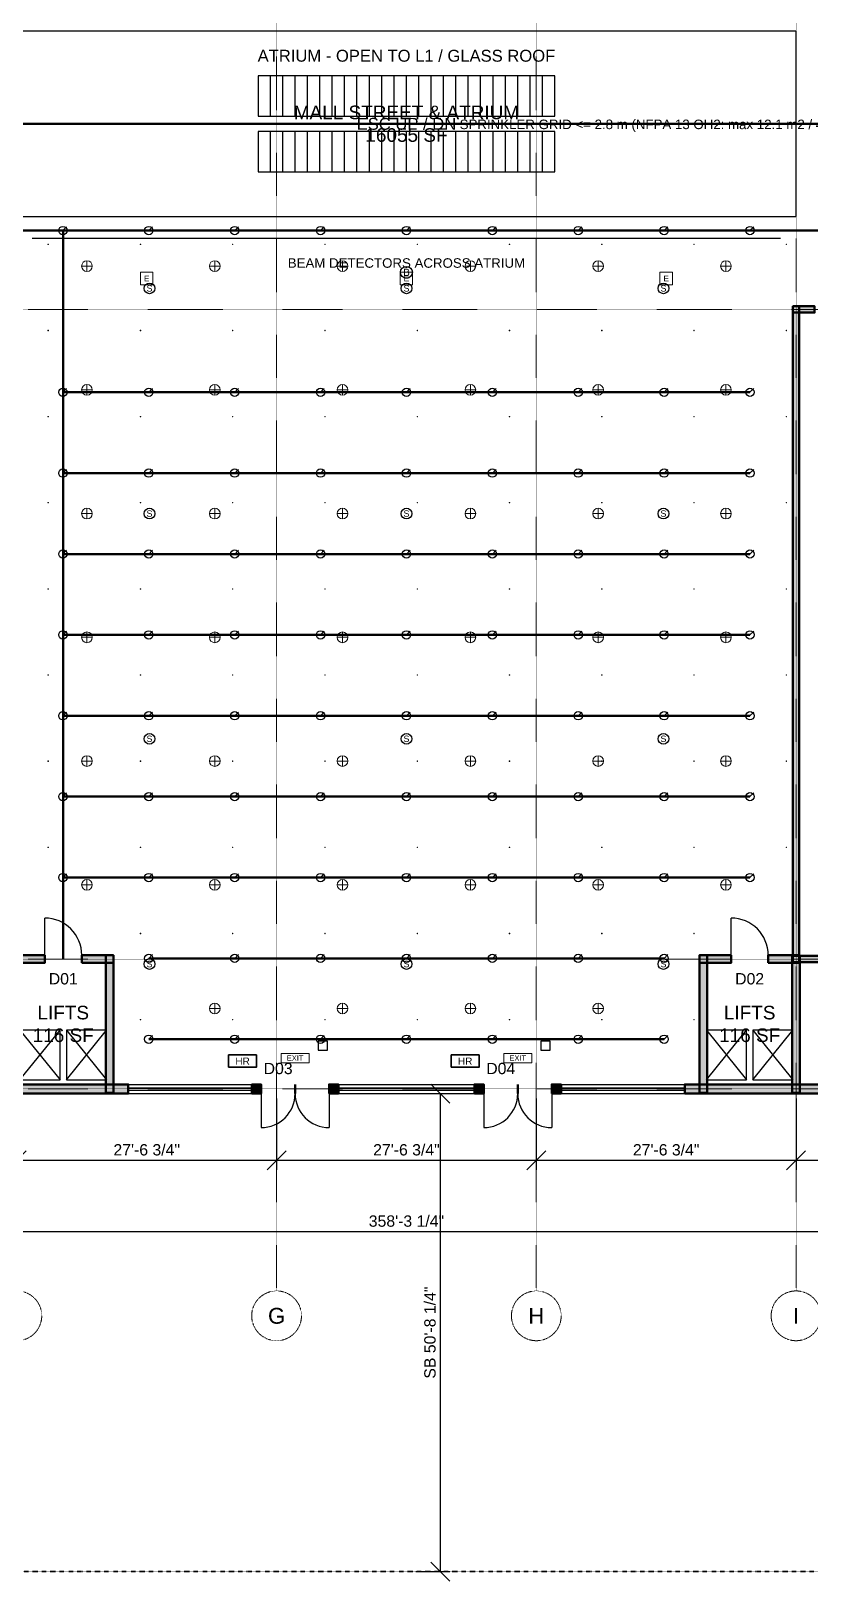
# Model space of a CAD drawing. Header units: inches. Extents: x -108 to 4832, y -12 to 3555.
# Drawn here: x 1884 to 2876, y -12 to 1961 of the extents above; entities that cross this region are included whole.
import ezdxf
from ezdxf.enums import TextEntityAlignment as Align

# ---------------------------------------------------------------- set-up
doc = ezdxf.new("R2010")
doc.units = ezdxf.units.IN
doc.header["$LTSCALE"] = 0.03937
doc.header["$MEASUREMENT"] = 0
doc.linetypes.add('CENTER', pattern=[5.08, 3.175, -0.635, 0.635, -0.635])
doc.linetypes.add('PHANTOM', pattern=[6.35, 3.175, -0.635, 0.635, -0.635, 0.635, -0.635])
for name, color, linetype, lineweight in [('A-ANNO-DIMS', 1, 'Continuous', 18), ('A-ANNO-SYMB', 2, 'Continuous', 18), ('A-AREA-IDEN', 2, 'Continuous', 18), ('A-DOOR', 3, 'Continuous', 25), ('A-FLOR-EVTR', 251, 'Continuous', 25), ('A-FLOR-OTLN', 253, 'Continuous', 25), ('A-GLAZ', 4, 'Continuous', 25), ('A-WALL', 7, 'Continuous', 50), ('A-WALL-PATT', 8, 'Continuous', 9), ('C-PROP-LINE', 1, 'PHANTOM', 35), ('E-ANNO-TEXT', 52, 'Continuous', 18), ('E-FALM', 230, 'Continuous', 25), ('E-LITE', 2, 'Continuous', 18), ('E-LITE-EMER', 40, 'Continuous', 18), ('FP-ANNO-TEXT', 14, 'Continuous', 18), ('FP-HOSE', 20, 'Continuous', 35), ('FP-SPRK-HEAD', 1, 'Continuous', 25), ('FP-SPRK-PIPE', 12, 'Continuous', 50), ('M-HVAC-SCD', 4, 'Continuous', 18), ('S-GRID', 1, 'CENTER', 13)]:
    doc.layers.add(name, color=color, linetype=linetype, lineweight=lineweight)
doc.styles.add('NCS-ARIAL', font='arial.ttf')
doc.dimstyles.new('ARCH-48', dxfattribs={"dimscale": 192, "dimtxt": 0.075, "dimasz": 0.0625, "dimexe": 0.0625, "dimexo": 0.0625, "dimgap": 0.03125, "dimtad": 1, "dimdec": 4, "dimzin": 3, "dimdsep": 46, "dimlunit": 4, "dimtxsty": 'NCS-ARIAL', "dimtsz": 0.0625, "dimcen": 2.5, "dimclrd": 256, "dimclre": 256, "dimclrt": 256, "dimazin": 3, "dimtfac": 1, "dimtmove": 0, "dimatfit": 3, "dimarcsym": 0})

msp = doc.modelspace()

# ---------------------------------------------------------------- hatches: boundary and pattern name
at = {"layer": 'A-WALL-PATT'}
for points in [[(2854.33071, 1602.3622), (2881.88976, 1602.3622), (2881.88976, 1610.23622), (2854.33071, 1610.23622)], [(2862.20472, 775.59055), (2862.20472, 1610.23622), (2854.33071, 1610.23622), (2854.33071, 775.59055)], [(1861.22047, 774.6063), (1901.5748, 774.6063), (1901.5748, 784.44882), (1861.22047, 784.44882)], [(1948.8189, 774.6063), (1989.17323, 774.6063), (1989.17323, 784.44882), (1948.8189, 784.44882)], [(1989.17323, 609.25197), (1989.17323, 784.44882), (1979.33071, 784.44882), (1979.33071, 609.25197)], [(2735.23622, 774.6063), (2775.59055, 774.6063), (2775.59055, 784.44882), (2735.23622, 784.44882)], [(2745.07874, 609.25197), (2745.07874, 784.44882), (2735.23622, 784.44882), (2735.23622, 609.25197)], [(2822.83465, 774.6063), (2863.18898, 774.6063), (2863.18898, 784.44882), (2822.83465, 784.44882)], [(2863.18898, 609.25197), (2863.18898, 784.44882), (2853.34646, 784.44882), (2853.34646, 609.25197)], [(2854.33071, 775.59055), (3003.93701, 775.59055), (3003.93701, 783.46457), (2854.33071, 783.46457)], [(1724.40945, 608.26772), (2007.87402, 608.26772), (2007.87402, 620.07874), (1724.40945, 620.07874)], [(2165.35433, 608.26772), (2177.16535, 608.26772), (2177.16535, 620.07874), (2165.35433, 620.07874)], [(2263.77953, 608.26772), (2275.59055, 608.26772), (2275.59055, 620.07874), (2263.77953, 620.07874)], [(2448.8189, 608.26772), (2460.62992, 608.26772), (2460.62992, 620.07874), (2448.8189, 620.07874)], [(2547.24409, 608.26772), (2559.05512, 608.26772), (2559.05512, 620.07874), (2547.24409, 620.07874)], [(2716.53543, 608.26772), (3082.67717, 608.26772), (3082.67717, 620.07874), (2716.53543, 620.07874)]]:
    msp.add_hatch(color=256, dxfattribs=at).paths.add_polyline_path(points)

# ---------------------------------------------------------------- linework, layer by layer
at = {"layer": 'A-DOOR'}
for p, q in [((1901.5748, 784.44882), (1901.5748, 831.69291)), ((2775.59055, 784.44882), (2775.59055, 831.69291)), ((2177.16535, 608.26772), (2177.16535, 564.96063)), ((2263.77953, 608.26772), (2263.77953, 564.96063)), ((2460.62992, 608.26772), (2460.62992, 564.96063)), ((2547.24409, 608.26772), (2547.24409, 564.96063))]:
    msp.add_line(p, q, dxfattribs=at)
for centre, radius, start, end in [((1901.5748, 784.44882), 47.24409, 0, 90), ((2775.59055, 784.44882), 47.24409, 0, 90), ((2177.16535, 608.26772), 43.30709, -90, 0), ((2263.77953, 608.26772), 43.30709, 180, -90), ((2460.62992, 608.26772), 43.30709, -90, 0), ((2547.24409, 608.26772), 43.30709, 180, -90)]:
    msp.add_arc(centre, radius, start, end, dxfattribs=at)
at = {"layer": 'A-FLOR-EVTR'}
for p, q in [((2188.97638, 1852.3622), (2188.97638, 1903.54331)), ((2204.72441, 1852.3622), (2204.72441, 1903.54331)), ((2220.47244, 1852.3622), (2220.47244, 1903.54331)), ((2236.22047, 1852.3622), (2236.22047, 1903.54331)), ((2251.9685, 1852.3622), (2251.9685, 1903.54331)), ((2267.71654, 1852.3622), (2267.71654, 1903.54331)), ((2283.46457, 1852.3622), (2283.46457, 1903.54331)), ((2299.2126, 1852.3622), (2299.2126, 1903.54331)), ((2314.96063, 1852.3622), (2314.96063, 1903.54331)), ((2330.70866, 1852.3622), (2330.70866, 1903.54331)), ((2346.45669, 1852.3622), (2346.45669, 1903.54331)), ((2362.20472, 1852.3622), (2362.20472, 1903.54331)), ((2377.95276, 1852.3622), (2377.95276, 1903.54331)), ((2393.70079, 1852.3622), (2393.70079, 1903.54331)), ((2409.44882, 1852.3622), (2409.44882, 1903.54331)), ((2425.19685, 1852.3622), (2425.19685, 1903.54331)), ((2440.94488, 1852.3622), (2440.94488, 1903.54331)), ((2456.69291, 1852.3622), (2456.69291, 1903.54331)), ((2472.44094, 1852.3622), (2472.44094, 1903.54331)), ((2488.18898, 1852.3622), (2488.18898, 1903.54331)), ((2503.93701, 1852.3622), (2503.93701, 1903.54331)), ((2519.68504, 1852.3622), (2519.68504, 1903.54331)), ((2535.43307, 1852.3622), (2535.43307, 1903.54331)), ((2188.97638, 1781.49606), (2188.97638, 1832.67717)), ((2204.72441, 1781.49606), (2204.72441, 1832.67717)), ((2220.47244, 1781.49606), (2220.47244, 1832.67717)), ((2236.22047, 1781.49606), (2236.22047, 1832.67717)), ((2251.9685, 1781.49606), (2251.9685, 1832.67717)), ((2267.71654, 1781.49606), (2267.71654, 1832.67717)), ((2283.46457, 1781.49606), (2283.46457, 1832.67717)), ((2299.2126, 1781.49606), (2299.2126, 1832.67717)), ((2314.96063, 1781.49606), (2314.96063, 1832.67717)), ((2330.70866, 1781.49606), (2330.70866, 1832.67717)), ((2346.45669, 1781.49606), (2346.45669, 1832.67717)), ((2362.20472, 1781.49606), (2362.20472, 1832.67717)), ((2377.95276, 1781.49606), (2377.95276, 1832.67717)), ((2393.70079, 1781.49606), (2393.70079, 1832.67717)), ((2409.44882, 1781.49606), (2409.44882, 1832.67717)), ((2425.19685, 1781.49606), (2425.19685, 1832.67717)), ((2440.94488, 1781.49606), (2440.94488, 1832.67717)), ((2456.69291, 1781.49606), (2456.69291, 1832.67717)), ((2472.44094, 1781.49606), (2472.44094, 1832.67717)), ((2488.18898, 1781.49606), (2488.18898, 1832.67717)), ((2503.93701, 1781.49606), (2503.93701, 1832.67717)), ((2519.68504, 1781.49606), (2519.68504, 1832.67717)), ((2535.43307, 1781.49606), (2535.43307, 1832.67717)), ((1870.07874, 625.98425), (1921.25984, 688.97638)), ((1870.07874, 688.97638), (1921.25984, 625.98425)), ((1929.13386, 625.98425), (1980.31496, 688.97638)), ((1929.13386, 688.97638), (1980.31496, 625.98425)), ((2744.09449, 625.98425), (2795.27559, 688.97638)), ((2744.09449, 688.97638), (2795.27559, 625.98425)), ((2803.14961, 625.98425), (2854.33071, 688.97638)), ((2803.14961, 688.97638), (2854.33071, 625.98425))]:
    msp.add_line(p, q, dxfattribs=at)
for points in [[(2173.22835, 1852.3622), (2551.1811, 1852.3622), (2551.1811, 1903.54331), (2173.22835, 1903.54331)], [(2173.22835, 1781.49606), (2551.1811, 1781.49606), (2551.1811, 1832.67717), (2173.22835, 1832.67717)], [(1870.07874, 625.98425), (1921.25984, 625.98425), (1921.25984, 688.97638), (1870.07874, 688.97638)], [(1929.13386, 625.98425), (1980.31496, 625.98425), (1980.31496, 688.97638), (1929.13386, 688.97638)], [(2744.09449, 625.98425), (2795.27559, 625.98425), (2795.27559, 688.97638), (2744.09449, 688.97638)], [(2803.14961, 625.98425), (2854.33071, 625.98425), (2854.33071, 688.97638), (2803.14961, 688.97638)]]:
    msp.add_lwpolyline(points, close=True, dxfattribs=at)
at = {"layer": 'A-FLOR-OTLN'}
msp.add_lwpolyline([(1866.14173, 1724.40945), (2858.26772, 1724.40945), (2858.26772, 1960.62992), (1866.14173, 1960.62992)], close=True, dxfattribs=at)
at = {"layer": 'A-GLAZ'}
for p, q in [((2007.87402, 620.07874), (2165.35433, 620.07874)), ((2007.87402, 615.64961), (2165.35433, 615.64961)), ((2007.87402, 612.69685), (2165.35433, 612.69685)), ((2275.59055, 620.07874), (2448.8189, 620.07874)), ((2275.59055, 615.64961), (2448.8189, 615.64961)), ((2275.59055, 612.69685), (2448.8189, 612.69685)), ((2559.05512, 620.07874), (2716.53543, 620.07874)), ((2559.05512, 615.64961), (2716.53543, 615.64961)), ((2559.05512, 612.69685), (2716.53543, 612.69685)), ((2007.87402, 608.26772), (2165.35433, 608.26772)), ((2275.59055, 608.26772), (2448.8189, 608.26772)), ((2559.05512, 608.26772), (2716.53543, 608.26772))]:
    msp.add_line(p, q, dxfattribs=at)
at = {"layer": 'A-WALL'}
for p, q in [((1901.5748, 774.6063), (1901.5748, 784.44882)), ((1948.8189, 774.6063), (1948.8189, 784.44882)), ((2775.59055, 774.6063), (2775.59055, 784.44882)), ((2822.83465, 774.6063), (2822.83465, 784.44882)), ((2007.87402, 608.26772), (2007.87402, 620.07874)), ((2165.35433, 608.26772), (2165.35433, 620.07874)), ((2177.16535, 608.26772), (2177.16535, 620.07874)), ((2220.47244, 608.26772), (2220.47244, 620.07874)), ((2220.47244, 608.26772), (2220.47244, 620.07874)), ((2263.77953, 608.26772), (2263.77953, 620.07874)), ((2275.59055, 608.26772), (2275.59055, 620.07874)), ((2448.8189, 608.26772), (2448.8189, 620.07874)), ((2460.62992, 608.26772), (2460.62992, 620.07874)), ((2503.93701, 608.26772), (2503.93701, 620.07874)), ((2503.93701, 608.26772), (2503.93701, 620.07874)), ((2547.24409, 608.26772), (2547.24409, 620.07874)), ((2559.05512, 608.26772), (2559.05512, 620.07874)), ((2716.53543, 608.26772), (2716.53543, 620.07874))]:
    msp.add_line(p, q, dxfattribs=at)
for points in [[(2854.33071, 1602.3622), (2881.88976, 1602.3622), (2881.88976, 1610.23622), (2854.33071, 1610.23622)], [(2862.20472, 775.59055), (2862.20472, 1610.23622), (2854.33071, 1610.23622), (2854.33071, 775.59055)], [(1861.22047, 774.6063), (1901.5748, 774.6063), (1901.5748, 784.44882), (1861.22047, 784.44882)], [(1948.8189, 774.6063), (1989.17323, 774.6063), (1989.17323, 784.44882), (1948.8189, 784.44882)], [(1989.17323, 609.25197), (1989.17323, 784.44882), (1979.33071, 784.44882), (1979.33071, 609.25197)], [(2735.23622, 774.6063), (2775.59055, 774.6063), (2775.59055, 784.44882), (2735.23622, 784.44882)], [(2745.07874, 609.25197), (2745.07874, 784.44882), (2735.23622, 784.44882), (2735.23622, 609.25197)], [(2822.83465, 774.6063), (2863.18898, 774.6063), (2863.18898, 784.44882), (2822.83465, 784.44882)], [(2863.18898, 609.25197), (2863.18898, 784.44882), (2853.34646, 784.44882), (2853.34646, 609.25197)], [(2854.33071, 775.59055), (3003.93701, 775.59055), (3003.93701, 783.46457), (2854.33071, 783.46457)], [(1724.40945, 608.26772), (2007.87402, 608.26772), (2007.87402, 620.07874), (1724.40945, 620.07874)], [(2165.35433, 608.26772), (2177.16535, 608.26772), (2177.16535, 620.07874), (2165.35433, 620.07874)], [(2263.77953, 608.26772), (2275.59055, 608.26772), (2275.59055, 620.07874), (2263.77953, 620.07874)], [(2448.8189, 608.26772), (2460.62992, 608.26772), (2460.62992, 620.07874), (2448.8189, 620.07874)], [(2547.24409, 608.26772), (2559.05512, 608.26772), (2559.05512, 620.07874), (2547.24409, 620.07874)], [(2716.53543, 608.26772), (3082.67717, 608.26772), (3082.67717, 620.07874), (2716.53543, 620.07874)]]:
    msp.add_lwpolyline(points, close=True, dxfattribs=at)
at = {"layer": 'C-PROP-LINE'}
msp.add_lwpolyline([(0, 0), (4724.40945, 0), (4724.40945, 3543.30709), (0, 3543.30709)], close=True, dxfattribs=at)
at = {"layer": 'E-FALM'}
msp.add_line((1885.82677, 1696.85039), (2838.58268, 1696.85039), dxfattribs=at)
for points in [[(2250, 663.38583), (2261.81102, 663.38583), (2261.81102, 675.19685), (2250, 675.19685)], [(2533.46457, 663.38583), (2545.27559, 663.38583), (2545.27559, 675.19685), (2533.46457, 675.19685)]]:
    msp.add_lwpolyline(points, close=True, dxfattribs=at)
for centre, radius in [((2362.20472, 1653.54331), 7.55906), ((2034.99563, 1633.07087), 6.80315), ((2362.20472, 1633.07087), 6.80315), ((2689.41382, 1633.07087), 6.80315), ((2034.99563, 1346.45669), 6.80315), ((2362.20472, 1346.45669), 6.80315), ((2689.41382, 1346.45669), 6.80315), ((2034.99563, 1059.84252), 6.80315), ((2362.20472, 1059.84252), 6.80315), ((2689.41382, 1059.84252), 6.80315), ((2034.99563, 773.22835), 6.80315), ((2362.20472, 773.22835), 6.80315), ((2689.41382, 773.22835), 6.80315)]:
    msp.add_circle(centre, radius, dxfattribs=at)
at = {"layer": 'E-LITE'}
for p, q in [((1948.57743, 1661.41732), (1962.18373, 1661.41732)), ((1955.38058, 1654.61417), (1955.38058, 1668.22047)), ((2111.30709, 1661.41732), (2124.91339, 1661.41732)), ((2118.11024, 1654.61417), (2118.11024, 1668.22047)), ((2274.03675, 1661.41732), (2287.64304, 1661.41732)), ((2280.8399, 1654.61417), (2280.8399, 1668.22047)), ((2436.7664, 1661.41732), (2450.3727, 1661.41732)), ((2443.56955, 1654.61417), (2443.56955, 1668.22047)), ((2599.49606, 1661.41732), (2613.10236, 1661.41732)), ((2606.29921, 1654.61417), (2606.29921, 1668.22047)), ((2762.22572, 1661.41732), (2775.83202, 1661.41732)), ((2769.02887, 1654.61417), (2769.02887, 1668.22047)), ((1948.57743, 1503.93701), (1962.18373, 1503.93701)), ((1955.38058, 1497.13386), (1955.38058, 1510.74016)), ((2111.30709, 1503.93701), (2124.91339, 1503.93701)), ((2118.11024, 1497.13386), (2118.11024, 1510.74016)), ((2274.03675, 1503.93701), (2287.64304, 1503.93701)), ((2280.8399, 1497.13386), (2280.8399, 1510.74016)), ((2436.7664, 1503.93701), (2450.3727, 1503.93701)), ((2443.56955, 1497.13386), (2443.56955, 1510.74016)), ((2599.49606, 1503.93701), (2613.10236, 1503.93701)), ((2606.29921, 1497.13386), (2606.29921, 1510.74016)), ((2762.22572, 1503.93701), (2775.83202, 1503.93701)), ((2769.02887, 1497.13386), (2769.02887, 1510.74016)), ((1948.57743, 1346.45669), (1962.18373, 1346.45669)), ((1955.38058, 1339.65354), (1955.38058, 1353.25984)), ((2111.30709, 1346.45669), (2124.91339, 1346.45669)), ((2118.11024, 1339.65354), (2118.11024, 1353.25984)), ((2274.03675, 1346.45669), (2287.64304, 1346.45669)), ((2280.8399, 1339.65354), (2280.8399, 1353.25984)), ((2436.7664, 1346.45669), (2450.3727, 1346.45669)), ((2443.56955, 1339.65354), (2443.56955, 1353.25984)), ((2599.49606, 1346.45669), (2613.10236, 1346.45669)), ((2606.29921, 1339.65354), (2606.29921, 1353.25984)), ((2762.22572, 1346.45669), (2775.83202, 1346.45669)), ((2769.02887, 1339.65354), (2769.02887, 1353.25984)), ((1948.57743, 1188.97638), (1962.18373, 1188.97638)), ((1955.38058, 1182.17323), (1955.38058, 1195.77953)), ((2111.30709, 1188.97638), (2124.91339, 1188.97638)), ((2118.11024, 1182.17323), (2118.11024, 1195.77953)), ((2274.03675, 1188.97638), (2287.64304, 1188.97638)), ((2280.8399, 1182.17323), (2280.8399, 1195.77953)), ((2436.7664, 1188.97638), (2450.3727, 1188.97638)), ((2443.56955, 1182.17323), (2443.56955, 1195.77953)), ((2599.49606, 1188.97638), (2613.10236, 1188.97638)), ((2606.29921, 1182.17323), (2606.29921, 1195.77953)), ((2762.22572, 1188.97638), (2775.83202, 1188.97638)), ((2769.02887, 1182.17323), (2769.02887, 1195.77953)), ((1948.57743, 1031.49606), (1962.18373, 1031.49606)), ((1955.38058, 1024.69291), (1955.38058, 1038.29921)), ((2111.30709, 1031.49606), (2124.91339, 1031.49606)), ((2118.11024, 1024.69291), (2118.11024, 1038.29921)), ((2274.03675, 1031.49606), (2287.64304, 1031.49606)), ((2280.8399, 1024.69291), (2280.8399, 1038.29921)), ((2436.7664, 1031.49606), (2450.3727, 1031.49606)), ((2443.56955, 1024.69291), (2443.56955, 1038.29921)), ((2599.49606, 1031.49606), (2613.10236, 1031.49606)), ((2606.29921, 1024.69291), (2606.29921, 1038.29921)), ((2762.22572, 1031.49606), (2775.83202, 1031.49606)), ((2769.02887, 1024.69291), (2769.02887, 1038.29921)), ((1948.57743, 874.01575), (1962.18373, 874.01575)), ((1955.38058, 867.2126), (1955.38058, 880.8189)), ((2111.30709, 874.01575), (2124.91339, 874.01575)), ((2118.11024, 867.2126), (2118.11024, 880.8189)), ((2274.03675, 874.01575), (2287.64304, 874.01575)), ((2280.8399, 867.2126), (2280.8399, 880.8189)), ((2436.7664, 874.01575), (2450.3727, 874.01575)), ((2443.56955, 867.2126), (2443.56955, 880.8189)), ((2599.49606, 874.01575), (2613.10236, 874.01575)), ((2606.29921, 867.2126), (2606.29921, 880.8189)), ((2762.22572, 874.01575), (2775.83202, 874.01575)), ((2769.02887, 867.2126), (2769.02887, 880.8189)), ((2111.30709, 716.53543), (2124.91339, 716.53543)), ((2118.11024, 709.73228), (2118.11024, 723.33858)), ((2274.03675, 716.53543), (2287.64304, 716.53543)), ((2280.8399, 709.73228), (2280.8399, 723.33858)), ((2436.7664, 716.53543), (2450.3727, 716.53543)), ((2443.56955, 709.73228), (2443.56955, 723.33858)), ((2599.49606, 716.53543), (2613.10236, 716.53543)), ((2606.29921, 709.73228), (2606.29921, 723.33858))]:
    msp.add_line(p, q, dxfattribs=at)
for centre in [(1955.38058, 1661.41732), (2118.11024, 1661.41732), (2280.8399, 1661.41732), (2443.56955, 1661.41732), (2606.29921, 1661.41732), (2769.02887, 1661.41732), (1955.38058, 1503.93701), (2118.11024, 1503.93701), (2280.8399, 1503.93701), (2443.56955, 1503.93701), (2606.29921, 1503.93701), (2769.02887, 1503.93701), (1955.38058, 1346.45669), (2118.11024, 1346.45669), (2280.8399, 1346.45669), (2443.56955, 1346.45669), (2606.29921, 1346.45669), (2769.02887, 1346.45669), (1955.38058, 1188.97638), (2118.11024, 1188.97638), (2280.8399, 1188.97638), (2443.56955, 1188.97638), (2606.29921, 1188.97638), (2769.02887, 1188.97638), (1955.38058, 1031.49606), (2118.11024, 1031.49606), (2280.8399, 1031.49606), (2443.56955, 1031.49606), (2606.29921, 1031.49606), (2769.02887, 1031.49606), (1955.38058, 874.01575), (2118.11024, 874.01575), (2280.8399, 874.01575), (2443.56955, 874.01575), (2606.29921, 874.01575), (2769.02887, 874.01575), (2118.11024, 716.53543), (2280.8399, 716.53543), (2443.56955, 716.53543), (2606.29921, 716.53543)]:
    msp.add_circle(centre, 6.80315, dxfattribs=at)
at = {"layer": 'E-LITE-EMER'}
for points in [[(2023.62205, 1637.79528), (2039.37008, 1637.79528), (2039.37008, 1653.54331), (2023.62205, 1653.54331)], [(2354.33071, 1637.79528), (2370.07874, 1637.79528), (2370.07874, 1653.54331), (2354.33071, 1653.54331)], [(2685.03937, 1637.79528), (2700.7874, 1637.79528), (2700.7874, 1653.54331), (2685.03937, 1653.54331)], [(2202.75591, 647.6378), (2238.18898, 647.6378), (2238.18898, 659.44882), (2202.75591, 659.44882)], [(2486.22047, 647.6378), (2521.65354, 647.6378), (2521.65354, 659.44882), (2486.22047, 659.44882)]]:
    msp.add_lwpolyline(points, close=True, dxfattribs=at)
at = {"layer": 'FP-HOSE'}
for points in [[(2135.82677, 641.73228), (2171.25984, 641.73228), (2171.25984, 657.48031), (2135.82677, 657.48031)], [(2419.29134, 641.73228), (2454.72441, 641.73228), (2454.72441, 657.48031), (2419.29134, 657.48031)]]:
    msp.add_lwpolyline(points, close=True, dxfattribs=at)
at = {"layer": 'FP-SPRK-HEAD'}
for p, q in [((1924.75941, 1706.69291), (1929.52161, 1711.45512)), ((2034.12073, 1706.69291), (2038.88294, 1711.45512)), ((2143.48206, 1706.69291), (2148.24427, 1711.45512)), ((2252.84339, 1706.69291), (2257.6056, 1711.45512)), ((2362.20472, 1706.69291), (2366.96693, 1711.45512)), ((2471.56605, 1706.69291), (2476.32826, 1711.45512)), ((2580.92738, 1706.69291), (2585.68959, 1711.45512)), ((2690.28871, 1706.69291), (2695.05092, 1711.45512)), ((2799.65004, 1706.69291), (2804.41225, 1711.45512)), ((1924.75941, 1500.84364), (1929.52161, 1505.60585)), ((2034.12073, 1500.84364), (2038.88294, 1505.60585)), ((2143.48206, 1500.84364), (2148.24427, 1505.60585)), ((2252.84339, 1500.84364), (2257.6056, 1505.60585)), ((2362.20472, 1500.84364), (2366.96693, 1505.60585)), ((2471.56605, 1500.84364), (2476.32826, 1505.60585)), ((2580.92738, 1500.84364), (2585.68959, 1505.60585)), ((2690.28871, 1500.84364), (2695.05092, 1505.60585)), ((2799.65004, 1500.84364), (2804.41225, 1505.60585)), ((1924.75941, 1397.91901), (1929.52161, 1402.68121)), ((2034.12073, 1397.91901), (2038.88294, 1402.68121)), ((2143.48206, 1397.91901), (2148.24427, 1402.68121)), ((2252.84339, 1397.91901), (2257.6056, 1402.68121)), ((2362.20472, 1397.91901), (2366.96693, 1402.68121)), ((2471.56605, 1397.91901), (2476.32826, 1402.68121)), ((2580.92738, 1397.91901), (2585.68959, 1402.68121)), ((2690.28871, 1397.91901), (2695.05092, 1402.68121)), ((2799.65004, 1397.91901), (2804.41225, 1402.68121)), ((1924.75941, 1294.99438), (1929.52161, 1299.75658)), ((2034.12073, 1294.99438), (2038.88294, 1299.75658)), ((2143.48206, 1294.99438), (2148.24427, 1299.75658)), ((2252.84339, 1294.99438), (2257.6056, 1299.75658)), ((2362.20472, 1294.99438), (2366.96693, 1299.75658)), ((2471.56605, 1294.99438), (2476.32826, 1299.75658)), ((2580.92738, 1294.99438), (2585.68959, 1299.75658)), ((2690.28871, 1294.99438), (2695.05092, 1299.75658)), ((2799.65004, 1294.99438), (2804.41225, 1299.75658)), ((1924.75941, 1192.06974), (1929.52161, 1196.83195)), ((2034.12073, 1192.06974), (2038.88294, 1196.83195)), ((2143.48206, 1192.06974), (2148.24427, 1196.83195)), ((2252.84339, 1192.06974), (2257.6056, 1196.83195)), ((2362.20472, 1192.06974), (2366.96693, 1196.83195)), ((2471.56605, 1192.06974), (2476.32826, 1196.83195)), ((2580.92738, 1192.06974), (2585.68959, 1196.83195)), ((2690.28871, 1192.06974), (2695.05092, 1196.83195)), ((2799.65004, 1192.06974), (2804.41225, 1196.83195)), ((1924.75941, 1089.14511), (1929.52161, 1093.90731)), ((2034.12073, 1089.14511), (2038.88294, 1093.90731)), ((2143.48206, 1089.14511), (2148.24427, 1093.90731)), ((2252.84339, 1089.14511), (2257.6056, 1093.90731)), ((2362.20472, 1089.14511), (2366.96693, 1093.90731)), ((2471.56605, 1089.14511), (2476.32826, 1093.90731)), ((2580.92738, 1089.14511), (2585.68959, 1093.90731)), ((2690.28871, 1089.14511), (2695.05092, 1093.90731)), ((2799.65004, 1089.14511), (2804.41225, 1093.90731)), ((1924.75941, 986.22047), (1929.52161, 990.98268)), ((2034.12073, 986.22047), (2038.88294, 990.98268)), ((2143.48206, 986.22047), (2148.24427, 990.98268)), ((2252.84339, 986.22047), (2257.6056, 990.98268)), ((2362.20472, 986.22047), (2366.96693, 990.98268)), ((2471.56605, 986.22047), (2476.32826, 990.98268)), ((2580.92738, 986.22047), (2585.68959, 990.98268)), ((2690.28871, 986.22047), (2695.05092, 990.98268)), ((2799.65004, 986.22047), (2804.41225, 990.98268)), ((1924.75941, 883.29584), (1929.52161, 888.05804)), ((2034.12073, 883.29584), (2038.88294, 888.05804)), ((2143.48206, 883.29584), (2148.24427, 888.05804)), ((2252.84339, 883.29584), (2257.6056, 888.05804)), ((2362.20472, 883.29584), (2366.96693, 888.05804)), ((2471.56605, 883.29584), (2476.32826, 888.05804)), ((2580.92738, 883.29584), (2585.68959, 888.05804)), ((2690.28871, 883.29584), (2695.05092, 888.05804)), ((2799.65004, 883.29584), (2804.41225, 888.05804)), ((2034.12073, 780.3712), (2038.88294, 785.13341)), ((2143.48206, 780.3712), (2148.24427, 785.13341)), ((2252.84339, 780.3712), (2257.6056, 785.13341)), ((2362.20472, 780.3712), (2366.96693, 785.13341)), ((2471.56605, 780.3712), (2476.32826, 785.13341)), ((2580.92738, 780.3712), (2585.68959, 785.13341)), ((2690.28871, 780.3712), (2695.05092, 785.13341)), ((2034.12073, 677.44657), (2038.88294, 682.20877)), ((2143.48206, 677.44657), (2148.24427, 682.20877)), ((2252.84339, 677.44657), (2257.6056, 682.20877)), ((2362.20472, 677.44657), (2366.96693, 682.20877)), ((2471.56605, 677.44657), (2476.32826, 682.20877)), ((2580.92738, 677.44657), (2585.68959, 682.20877)), ((2690.28871, 677.44657), (2695.05092, 682.20877))]:
    msp.add_line(p, q, dxfattribs=at)
for centre in [(1924.75941, 1706.69291), (2034.12073, 1706.69291), (2143.48206, 1706.69291), (2252.84339, 1706.69291), (2362.20472, 1706.69291), (2471.56605, 1706.69291), (2580.92738, 1706.69291), (2690.28871, 1706.69291), (2799.65004, 1706.69291), (1924.75941, 1500.84364), (2034.12073, 1500.84364), (2143.48206, 1500.84364), (2252.84339, 1500.84364), (2362.20472, 1500.84364), (2471.56605, 1500.84364), (2580.92738, 1500.84364), (2690.28871, 1500.84364), (2799.65004, 1500.84364), (1924.75941, 1397.91901), (2034.12073, 1397.91901), (2143.48206, 1397.91901), (2252.84339, 1397.91901), (2362.20472, 1397.91901), (2471.56605, 1397.91901), (2580.92738, 1397.91901), (2690.28871, 1397.91901), (2799.65004, 1397.91901), (1924.75941, 1294.99438), (2034.12073, 1294.99438), (2143.48206, 1294.99438), (2252.84339, 1294.99438), (2362.20472, 1294.99438), (2471.56605, 1294.99438), (2580.92738, 1294.99438), (2690.28871, 1294.99438), (2799.65004, 1294.99438), (1924.75941, 1192.06974), (2034.12073, 1192.06974), (2143.48206, 1192.06974), (2252.84339, 1192.06974), (2362.20472, 1192.06974), (2471.56605, 1192.06974), (2580.92738, 1192.06974), (2690.28871, 1192.06974), (2799.65004, 1192.06974), (1924.75941, 1089.14511), (2034.12073, 1089.14511), (2143.48206, 1089.14511), (2252.84339, 1089.14511), (2362.20472, 1089.14511), (2471.56605, 1089.14511), (2580.92738, 1089.14511), (2690.28871, 1089.14511), (2799.65004, 1089.14511), (1924.75941, 986.22047), (2034.12073, 986.22047), (2143.48206, 986.22047), (2252.84339, 986.22047), (2362.20472, 986.22047), (2471.56605, 986.22047), (2580.92738, 986.22047), (2690.28871, 986.22047), (2799.65004, 986.22047), (1924.75941, 883.29584), (2034.12073, 883.29584), (2143.48206, 883.29584), (2252.84339, 883.29584), (2362.20472, 883.29584), (2471.56605, 883.29584), (2580.92738, 883.29584), (2690.28871, 883.29584), (2799.65004, 883.29584), (2034.12073, 780.3712), (2143.48206, 780.3712), (2252.84339, 780.3712), (2362.20472, 780.3712), (2471.56605, 780.3712), (2580.92738, 780.3712), (2690.28871, 780.3712), (2034.12073, 677.44657), (2143.48206, 677.44657), (2252.84339, 677.44657), (2362.20472, 677.44657), (2471.56605, 677.44657), (2580.92738, 677.44657), (2690.28871, 677.44657)]:
    msp.add_circle(centre, 5.29134, dxfattribs=at)
at = {"layer": 'FP-SPRK-PIPE'}
for p, q in [((897.6378, 1842.51969), (3826.77165, 1842.51969)), ((940.50744, 1706.69291), (1925.19685, 1706.69291)), ((1815.39808, 1706.69291), (1924.75941, 1706.69291)), ((1924.75941, 1706.69291), (2034.12073, 1706.69291)), ((1925.19685, 1706.69291), (1925.19685, 779.52756)), ((2034.12073, 1706.69291), (2143.48206, 1706.69291)), ((2143.48206, 1706.69291), (2252.84339, 1706.69291)), ((2252.84339, 1706.69291), (2362.20472, 1706.69291)), ((2362.20472, 1706.69291), (2471.56605, 1706.69291)), ((2471.56605, 1706.69291), (2580.92738, 1706.69291)), ((2580.92738, 1706.69291), (2690.28871, 1706.69291)), ((2690.28871, 1706.69291), (2799.65004, 1706.69291)), ((2799.65004, 1706.69291), (2909.01137, 1706.69291)), ((1924.75941, 1500.84364), (2034.12073, 1500.84364)), ((2034.12073, 1500.84364), (2143.48206, 1500.84364)), ((2143.48206, 1500.84364), (2252.84339, 1500.84364)), ((2252.84339, 1500.84364), (2362.20472, 1500.84364)), ((2362.20472, 1500.84364), (2471.56605, 1500.84364)), ((2471.56605, 1500.84364), (2580.92738, 1500.84364)), ((2580.92738, 1500.84364), (2690.28871, 1500.84364)), ((2690.28871, 1500.84364), (2799.65004, 1500.84364)), ((1924.75941, 1397.91901), (2034.12073, 1397.91901)), ((2034.12073, 1397.91901), (2143.48206, 1397.91901)), ((2143.48206, 1397.91901), (2252.84339, 1397.91901)), ((2252.84339, 1397.91901), (2362.20472, 1397.91901)), ((2362.20472, 1397.91901), (2471.56605, 1397.91901)), ((2471.56605, 1397.91901), (2580.92738, 1397.91901)), ((2580.92738, 1397.91901), (2690.28871, 1397.91901)), ((2690.28871, 1397.91901), (2799.65004, 1397.91901)), ((1924.75941, 1294.99438), (2034.12073, 1294.99438)), ((2034.12073, 1294.99438), (2143.48206, 1294.99438)), ((2143.48206, 1294.99438), (2252.84339, 1294.99438)), ((2252.84339, 1294.99438), (2362.20472, 1294.99438)), ((2362.20472, 1294.99438), (2471.56605, 1294.99438)), ((2471.56605, 1294.99438), (2580.92738, 1294.99438)), ((2580.92738, 1294.99438), (2690.28871, 1294.99438)), ((2690.28871, 1294.99438), (2799.65004, 1294.99438)), ((1924.75941, 1192.06974), (2034.12073, 1192.06974)), ((2034.12073, 1192.06974), (2143.48206, 1192.06974)), ((2143.48206, 1192.06974), (2252.84339, 1192.06974)), ((2252.84339, 1192.06974), (2362.20472, 1192.06974)), ((2362.20472, 1192.06974), (2471.56605, 1192.06974)), ((2471.56605, 1192.06974), (2580.92738, 1192.06974)), ((2580.92738, 1192.06974), (2690.28871, 1192.06974)), ((2690.28871, 1192.06974), (2799.65004, 1192.06974)), ((1924.75941, 1089.14511), (2034.12073, 1089.14511)), ((2034.12073, 1089.14511), (2143.48206, 1089.14511)), ((2143.48206, 1089.14511), (2252.84339, 1089.14511)), ((2252.84339, 1089.14511), (2362.20472, 1089.14511)), ((2362.20472, 1089.14511), (2471.56605, 1089.14511)), ((2471.56605, 1089.14511), (2580.92738, 1089.14511)), ((2580.92738, 1089.14511), (2690.28871, 1089.14511)), ((2690.28871, 1089.14511), (2799.65004, 1089.14511)), ((1924.75941, 986.22047), (2034.12073, 986.22047)), ((2034.12073, 986.22047), (2143.48206, 986.22047)), ((2143.48206, 986.22047), (2252.84339, 986.22047)), ((2252.84339, 986.22047), (2362.20472, 986.22047)), ((2362.20472, 986.22047), (2471.56605, 986.22047)), ((2471.56605, 986.22047), (2580.92738, 986.22047)), ((2580.92738, 986.22047), (2690.28871, 986.22047)), ((2690.28871, 986.22047), (2799.65004, 986.22047)), ((1924.75941, 883.29584), (2034.12073, 883.29584)), ((2034.12073, 883.29584), (2143.48206, 883.29584)), ((2143.48206, 883.29584), (2252.84339, 883.29584)), ((2252.84339, 883.29584), (2362.20472, 883.29584)), ((2362.20472, 883.29584), (2471.56605, 883.29584)), ((2471.56605, 883.29584), (2580.92738, 883.29584)), ((2580.92738, 883.29584), (2690.28871, 883.29584)), ((2690.28871, 883.29584), (2799.65004, 883.29584)), ((2034.12073, 780.3712), (2143.48206, 780.3712)), ((2143.48206, 780.3712), (2252.84339, 780.3712)), ((2252.84339, 780.3712), (2362.20472, 780.3712)), ((2362.20472, 780.3712), (2471.56605, 780.3712)), ((2471.56605, 780.3712), (2580.92738, 780.3712)), ((2580.92738, 780.3712), (2690.28871, 780.3712)), ((2034.12073, 677.44657), (2143.48206, 677.44657)), ((2143.48206, 677.44657), (2252.84339, 677.44657)), ((2252.84339, 677.44657), (2362.20472, 677.44657)), ((2362.20472, 677.44657), (2471.56605, 677.44657)), ((2471.56605, 677.44657), (2580.92738, 677.44657)), ((2580.92738, 677.44657), (2690.28871, 677.44657))]:
    msp.add_line(p, q, dxfattribs=at)
at = {"layer": 'M-HVAC-SCD'}
for p, q in [((1905.76539, 1688.8302), (1906.36059, 1689.4254)), ((1905.76539, 1689.4254), (1906.36059, 1688.8302)), ((2023.24571, 1688.8302), (2023.84091, 1689.4254)), ((2023.24571, 1689.4254), (2023.84091, 1688.8302)), ((2140.72602, 1688.8302), (2141.32122, 1689.4254)), ((2140.72602, 1689.4254), (2141.32122, 1688.8302)), ((2258.20634, 1688.8302), (2258.80154, 1689.4254)), ((2258.20634, 1689.4254), (2258.80154, 1688.8302)), ((2375.68665, 1688.8302), (2376.28185, 1689.4254)), ((2375.68665, 1689.4254), (2376.28185, 1688.8302)), ((2493.16697, 1688.8302), (2493.76217, 1689.4254)), ((2493.16697, 1689.4254), (2493.76217, 1688.8302)), ((2610.64728, 1688.8302), (2611.24248, 1689.4254)), ((2610.64728, 1689.4254), (2611.24248, 1688.8302)), ((2728.1276, 1688.8302), (2728.7228, 1689.4254)), ((2728.1276, 1689.4254), (2728.7228, 1688.8302)), ((2845.60791, 1688.8302), (2846.20311, 1689.4254)), ((2845.60791, 1689.4254), (2846.20311, 1688.8302)), ((1905.76539, 1579.19967), (1906.36059, 1579.79487)), ((1905.76539, 1579.79487), (1906.36059, 1579.19967)), ((2023.24571, 1579.19967), (2023.84091, 1579.79487)), ((2023.24571, 1579.79487), (2023.84091, 1579.19967)), ((2140.72602, 1579.19967), (2141.32122, 1579.79487)), ((2140.72602, 1579.79487), (2141.32122, 1579.19967)), ((2258.20634, 1579.19967), (2258.80154, 1579.79487)), ((2258.20634, 1579.79487), (2258.80154, 1579.19967)), ((2375.68665, 1579.19967), (2376.28185, 1579.79487)), ((2375.68665, 1579.79487), (2376.28185, 1579.19967)), ((2493.16697, 1579.19967), (2493.76217, 1579.79487)), ((2493.16697, 1579.79487), (2493.76217, 1579.19967)), ((2610.64728, 1579.19967), (2611.24248, 1579.79487)), ((2610.64728, 1579.79487), (2611.24248, 1579.19967)), ((2728.1276, 1579.19967), (2728.7228, 1579.79487)), ((2728.1276, 1579.79487), (2728.7228, 1579.19967)), ((2845.60791, 1579.19967), (2846.20311, 1579.79487)), ((2845.60791, 1579.79487), (2846.20311, 1579.19967)), ((1905.76539, 1469.56915), (1906.36059, 1470.16435)), ((1905.76539, 1470.16435), (1906.36059, 1469.56915)), ((2023.24571, 1469.56915), (2023.84091, 1470.16435)), ((2023.24571, 1470.16435), (2023.84091, 1469.56915)), ((2140.72602, 1469.56915), (2141.32122, 1470.16435)), ((2140.72602, 1470.16435), (2141.32122, 1469.56915)), ((2258.20634, 1469.56915), (2258.80154, 1470.16435)), ((2258.20634, 1470.16435), (2258.80154, 1469.56915)), ((2375.68665, 1469.56915), (2376.28185, 1470.16435)), ((2375.68665, 1470.16435), (2376.28185, 1469.56915)), ((2493.16697, 1469.56915), (2493.76217, 1470.16435)), ((2493.16697, 1470.16435), (2493.76217, 1469.56915)), ((2610.64728, 1469.56915), (2611.24248, 1470.16435)), ((2610.64728, 1470.16435), (2611.24248, 1469.56915)), ((2728.1276, 1469.56915), (2728.7228, 1470.16435)), ((2728.1276, 1470.16435), (2728.7228, 1469.56915)), ((2845.60791, 1469.56915), (2846.20311, 1470.16435)), ((2845.60791, 1470.16435), (2846.20311, 1469.56915)), ((1905.76539, 1359.93862), (1906.36059, 1360.53382)), ((1905.76539, 1360.53382), (1906.36059, 1359.93862)), ((2023.24571, 1359.93862), (2023.84091, 1360.53382)), ((2023.24571, 1360.53382), (2023.84091, 1359.93862)), ((2140.72602, 1359.93862), (2141.32122, 1360.53382)), ((2140.72602, 1360.53382), (2141.32122, 1359.93862)), ((2258.20634, 1359.93862), (2258.80154, 1360.53382)), ((2258.20634, 1360.53382), (2258.80154, 1359.93862)), ((2375.68665, 1359.93862), (2376.28185, 1360.53382)), ((2375.68665, 1360.53382), (2376.28185, 1359.93862)), ((2493.16697, 1359.93862), (2493.76217, 1360.53382)), ((2493.16697, 1360.53382), (2493.76217, 1359.93862)), ((2610.64728, 1359.93862), (2611.24248, 1360.53382)), ((2610.64728, 1360.53382), (2611.24248, 1359.93862)), ((2728.1276, 1359.93862), (2728.7228, 1360.53382)), ((2728.1276, 1360.53382), (2728.7228, 1359.93862)), ((2845.60791, 1359.93862), (2846.20311, 1360.53382)), ((2845.60791, 1360.53382), (2846.20311, 1359.93862)), ((1905.76539, 1250.30809), (1906.36059, 1250.90329)), ((1905.76539, 1250.90329), (1906.36059, 1250.30809)), ((2023.24571, 1250.30809), (2023.84091, 1250.90329)), ((2023.24571, 1250.90329), (2023.84091, 1250.30809)), ((2140.72602, 1250.30809), (2141.32122, 1250.90329)), ((2140.72602, 1250.90329), (2141.32122, 1250.30809)), ((2258.20634, 1250.30809), (2258.80154, 1250.90329)), ((2258.20634, 1250.90329), (2258.80154, 1250.30809)), ((2375.68665, 1250.30809), (2376.28185, 1250.90329)), ((2375.68665, 1250.90329), (2376.28185, 1250.30809)), ((2493.16697, 1250.30809), (2493.76217, 1250.90329)), ((2493.16697, 1250.90329), (2493.76217, 1250.30809)), ((2610.64728, 1250.30809), (2611.24248, 1250.90329)), ((2610.64728, 1250.90329), (2611.24248, 1250.30809)), ((2728.1276, 1250.30809), (2728.7228, 1250.90329)), ((2728.1276, 1250.90329), (2728.7228, 1250.30809)), ((2845.60791, 1250.30809), (2846.20311, 1250.90329)), ((2845.60791, 1250.90329), (2846.20311, 1250.30809)), ((1905.76539, 1140.67757), (1906.36059, 1141.27277)), ((1905.76539, 1141.27277), (1906.36059, 1140.67757)), ((2023.24571, 1140.67757), (2023.84091, 1141.27277)), ((2023.24571, 1141.27277), (2023.84091, 1140.67757)), ((2140.72602, 1140.67757), (2141.32122, 1141.27277)), ((2140.72602, 1141.27277), (2141.32122, 1140.67757)), ((2258.20634, 1140.67757), (2258.80154, 1141.27277)), ((2258.20634, 1141.27277), (2258.80154, 1140.67757)), ((2375.68665, 1140.67757), (2376.28185, 1141.27277)), ((2375.68665, 1141.27277), (2376.28185, 1140.67757)), ((2493.16697, 1140.67757), (2493.76217, 1141.27277)), ((2493.16697, 1141.27277), (2493.76217, 1140.67757)), ((2610.64728, 1140.67757), (2611.24248, 1141.27277)), ((2610.64728, 1141.27277), (2611.24248, 1140.67757)), ((2728.1276, 1140.67757), (2728.7228, 1141.27277)), ((2728.1276, 1141.27277), (2728.7228, 1140.67757)), ((2845.60791, 1140.67757), (2846.20311, 1141.27277)), ((2845.60791, 1141.27277), (2846.20311, 1140.67757)), ((1905.76539, 1031.04704), (1906.36059, 1031.64224)), ((1905.76539, 1031.64224), (1906.36059, 1031.04704)), ((2023.24571, 1031.04704), (2023.84091, 1031.64224)), ((2023.24571, 1031.64224), (2023.84091, 1031.04704)), ((2140.72602, 1031.04704), (2141.32122, 1031.64224)), ((2140.72602, 1031.64224), (2141.32122, 1031.04704)), ((2258.20634, 1031.04704), (2258.80154, 1031.64224)), ((2258.20634, 1031.64224), (2258.80154, 1031.04704)), ((2375.68665, 1031.04704), (2376.28185, 1031.64224)), ((2375.68665, 1031.64224), (2376.28185, 1031.04704)), ((2493.16697, 1031.04704), (2493.76217, 1031.64224)), ((2493.16697, 1031.64224), (2493.76217, 1031.04704)), ((2610.64728, 1031.04704), (2611.24248, 1031.64224)), ((2610.64728, 1031.64224), (2611.24248, 1031.04704)), ((2728.1276, 1031.04704), (2728.7228, 1031.64224)), ((2728.1276, 1031.64224), (2728.7228, 1031.04704)), ((2845.60791, 1031.04704), (2846.20311, 1031.64224)), ((2845.60791, 1031.64224), (2846.20311, 1031.04704)), ((1905.76539, 921.41651), (1906.36059, 922.01171)), ((1905.76539, 922.01171), (1906.36059, 921.41651)), ((2023.24571, 921.41651), (2023.84091, 922.01171)), ((2023.24571, 922.01171), (2023.84091, 921.41651)), ((2140.72602, 921.41651), (2141.32122, 922.01171)), ((2140.72602, 922.01171), (2141.32122, 921.41651)), ((2258.20634, 921.41651), (2258.80154, 922.01171)), ((2258.20634, 922.01171), (2258.80154, 921.41651)), ((2375.68665, 921.41651), (2376.28185, 922.01171)), ((2375.68665, 922.01171), (2376.28185, 921.41651)), ((2493.16697, 921.41651), (2493.76217, 922.01171)), ((2493.16697, 922.01171), (2493.76217, 921.41651)), ((2610.64728, 921.41651), (2611.24248, 922.01171)), ((2610.64728, 922.01171), (2611.24248, 921.41651)), ((2728.1276, 921.41651), (2728.7228, 922.01171)), ((2728.1276, 922.01171), (2728.7228, 921.41651)), ((2845.60791, 921.41651), (2846.20311, 922.01171)), ((2845.60791, 922.01171), (2846.20311, 921.41651)), ((2023.24571, 811.78599), (2023.84091, 812.38119)), ((2023.24571, 812.38119), (2023.84091, 811.78599)), ((2140.72602, 811.78599), (2141.32122, 812.38119)), ((2140.72602, 812.38119), (2141.32122, 811.78599)), ((2258.20634, 811.78599), (2258.80154, 812.38119)), ((2258.20634, 812.38119), (2258.80154, 811.78599)), ((2375.68665, 811.78599), (2376.28185, 812.38119)), ((2375.68665, 812.38119), (2376.28185, 811.78599)), ((2493.16697, 811.78599), (2493.76217, 812.38119)), ((2493.16697, 812.38119), (2493.76217, 811.78599)), ((2610.64728, 811.78599), (2611.24248, 812.38119)), ((2610.64728, 812.38119), (2611.24248, 811.78599)), ((2728.1276, 811.78599), (2728.7228, 812.38119)), ((2728.1276, 812.38119), (2728.7228, 811.78599)), ((2023.24571, 702.15546), (2023.84091, 702.75066)), ((2023.24571, 702.75066), (2023.84091, 702.15546)), ((2140.72602, 702.15546), (2141.32122, 702.75066)), ((2140.72602, 702.75066), (2141.32122, 702.15546)), ((2258.20634, 702.15546), (2258.80154, 702.75066)), ((2258.20634, 702.75066), (2258.80154, 702.15546)), ((2375.68665, 702.15546), (2376.28185, 702.75066)), ((2375.68665, 702.75066), (2376.28185, 702.15546)), ((2493.16697, 702.15546), (2493.76217, 702.75066)), ((2493.16697, 702.75066), (2493.76217, 702.15546)), ((2610.64728, 702.15546), (2611.24248, 702.75066)), ((2610.64728, 702.75066), (2611.24248, 702.15546)), ((2728.1276, 702.15546), (2728.7228, 702.75066)), ((2728.1276, 702.75066), (2728.7228, 702.15546))]:
    msp.add_line(p, q, dxfattribs=at)
for points in [[(1905.76539, 1688.8302), (1906.36059, 1688.8302), (1906.36059, 1689.4254), (1905.76539, 1689.4254)], [(2023.24571, 1688.8302), (2023.84091, 1688.8302), (2023.84091, 1689.4254), (2023.24571, 1689.4254)], [(2140.72602, 1688.8302), (2141.32122, 1688.8302), (2141.32122, 1689.4254), (2140.72602, 1689.4254)], [(2258.20634, 1688.8302), (2258.80154, 1688.8302), (2258.80154, 1689.4254), (2258.20634, 1689.4254)], [(2375.68665, 1688.8302), (2376.28185, 1688.8302), (2376.28185, 1689.4254), (2375.68665, 1689.4254)], [(2493.16697, 1688.8302), (2493.76217, 1688.8302), (2493.76217, 1689.4254), (2493.16697, 1689.4254)], [(2610.64728, 1688.8302), (2611.24248, 1688.8302), (2611.24248, 1689.4254), (2610.64728, 1689.4254)], [(2728.1276, 1688.8302), (2728.7228, 1688.8302), (2728.7228, 1689.4254), (2728.1276, 1689.4254)], [(2845.60791, 1688.8302), (2846.20311, 1688.8302), (2846.20311, 1689.4254), (2845.60791, 1689.4254)], [(1905.76539, 1579.19967), (1906.36059, 1579.19967), (1906.36059, 1579.79487), (1905.76539, 1579.79487)], [(2023.24571, 1579.19967), (2023.84091, 1579.19967), (2023.84091, 1579.79487), (2023.24571, 1579.79487)], [(2140.72602, 1579.19967), (2141.32122, 1579.19967), (2141.32122, 1579.79487), (2140.72602, 1579.79487)], [(2258.20634, 1579.19967), (2258.80154, 1579.19967), (2258.80154, 1579.79487), (2258.20634, 1579.79487)], [(2375.68665, 1579.19967), (2376.28185, 1579.19967), (2376.28185, 1579.79487), (2375.68665, 1579.79487)], [(2493.16697, 1579.19967), (2493.76217, 1579.19967), (2493.76217, 1579.79487), (2493.16697, 1579.79487)], [(2610.64728, 1579.19967), (2611.24248, 1579.19967), (2611.24248, 1579.79487), (2610.64728, 1579.79487)], [(2728.1276, 1579.19967), (2728.7228, 1579.19967), (2728.7228, 1579.79487), (2728.1276, 1579.79487)], [(2845.60791, 1579.19967), (2846.20311, 1579.19967), (2846.20311, 1579.79487), (2845.60791, 1579.79487)], [(1905.76539, 1469.56915), (1906.36059, 1469.56915), (1906.36059, 1470.16435), (1905.76539, 1470.16435)], [(2023.24571, 1469.56915), (2023.84091, 1469.56915), (2023.84091, 1470.16435), (2023.24571, 1470.16435)], [(2140.72602, 1469.56915), (2141.32122, 1469.56915), (2141.32122, 1470.16435), (2140.72602, 1470.16435)], [(2258.20634, 1469.56915), (2258.80154, 1469.56915), (2258.80154, 1470.16435), (2258.20634, 1470.16435)], [(2375.68665, 1469.56915), (2376.28185, 1469.56915), (2376.28185, 1470.16435), (2375.68665, 1470.16435)], [(2493.16697, 1469.56915), (2493.76217, 1469.56915), (2493.76217, 1470.16435), (2493.16697, 1470.16435)], [(2610.64728, 1469.56915), (2611.24248, 1469.56915), (2611.24248, 1470.16435), (2610.64728, 1470.16435)], [(2728.1276, 1469.56915), (2728.7228, 1469.56915), (2728.7228, 1470.16435), (2728.1276, 1470.16435)], [(2845.60791, 1469.56915), (2846.20311, 1469.56915), (2846.20311, 1470.16435), (2845.60791, 1470.16435)], [(1905.76539, 1359.93862), (1906.36059, 1359.93862), (1906.36059, 1360.53382), (1905.76539, 1360.53382)], [(2023.24571, 1359.93862), (2023.84091, 1359.93862), (2023.84091, 1360.53382), (2023.24571, 1360.53382)], [(2140.72602, 1359.93862), (2141.32122, 1359.93862), (2141.32122, 1360.53382), (2140.72602, 1360.53382)], [(2258.20634, 1359.93862), (2258.80154, 1359.93862), (2258.80154, 1360.53382), (2258.20634, 1360.53382)], [(2375.68665, 1359.93862), (2376.28185, 1359.93862), (2376.28185, 1360.53382), (2375.68665, 1360.53382)], [(2493.16697, 1359.93862), (2493.76217, 1359.93862), (2493.76217, 1360.53382), (2493.16697, 1360.53382)], [(2610.64728, 1359.93862), (2611.24248, 1359.93862), (2611.24248, 1360.53382), (2610.64728, 1360.53382)], [(2728.1276, 1359.93862), (2728.7228, 1359.93862), (2728.7228, 1360.53382), (2728.1276, 1360.53382)], [(2845.60791, 1359.93862), (2846.20311, 1359.93862), (2846.20311, 1360.53382), (2845.60791, 1360.53382)], [(1905.76539, 1250.30809), (1906.36059, 1250.30809), (1906.36059, 1250.90329), (1905.76539, 1250.90329)], [(2023.24571, 1250.30809), (2023.84091, 1250.30809), (2023.84091, 1250.90329), (2023.24571, 1250.90329)], [(2140.72602, 1250.30809), (2141.32122, 1250.30809), (2141.32122, 1250.90329), (2140.72602, 1250.90329)], [(2258.20634, 1250.30809), (2258.80154, 1250.30809), (2258.80154, 1250.90329), (2258.20634, 1250.90329)], [(2375.68665, 1250.30809), (2376.28185, 1250.30809), (2376.28185, 1250.90329), (2375.68665, 1250.90329)], [(2493.16697, 1250.30809), (2493.76217, 1250.30809), (2493.76217, 1250.90329), (2493.16697, 1250.90329)], [(2610.64728, 1250.30809), (2611.24248, 1250.30809), (2611.24248, 1250.90329), (2610.64728, 1250.90329)], [(2728.1276, 1250.30809), (2728.7228, 1250.30809), (2728.7228, 1250.90329), (2728.1276, 1250.90329)], [(2845.60791, 1250.30809), (2846.20311, 1250.30809), (2846.20311, 1250.90329), (2845.60791, 1250.90329)], [(1905.76539, 1140.67757), (1906.36059, 1140.67757), (1906.36059, 1141.27277), (1905.76539, 1141.27277)], [(2023.24571, 1140.67757), (2023.84091, 1140.67757), (2023.84091, 1141.27277), (2023.24571, 1141.27277)], [(2140.72602, 1140.67757), (2141.32122, 1140.67757), (2141.32122, 1141.27277), (2140.72602, 1141.27277)], [(2258.20634, 1140.67757), (2258.80154, 1140.67757), (2258.80154, 1141.27277), (2258.20634, 1141.27277)], [(2375.68665, 1140.67757), (2376.28185, 1140.67757), (2376.28185, 1141.27277), (2375.68665, 1141.27277)], [(2493.16697, 1140.67757), (2493.76217, 1140.67757), (2493.76217, 1141.27277), (2493.16697, 1141.27277)], [(2610.64728, 1140.67757), (2611.24248, 1140.67757), (2611.24248, 1141.27277), (2610.64728, 1141.27277)], [(2728.1276, 1140.67757), (2728.7228, 1140.67757), (2728.7228, 1141.27277), (2728.1276, 1141.27277)], [(2845.60791, 1140.67757), (2846.20311, 1140.67757), (2846.20311, 1141.27277), (2845.60791, 1141.27277)], [(1905.76539, 1031.04704), (1906.36059, 1031.04704), (1906.36059, 1031.64224), (1905.76539, 1031.64224)], [(2023.24571, 1031.04704), (2023.84091, 1031.04704), (2023.84091, 1031.64224), (2023.24571, 1031.64224)], [(2140.72602, 1031.04704), (2141.32122, 1031.04704), (2141.32122, 1031.64224), (2140.72602, 1031.64224)], [(2258.20634, 1031.04704), (2258.80154, 1031.04704), (2258.80154, 1031.64224), (2258.20634, 1031.64224)], [(2375.68665, 1031.04704), (2376.28185, 1031.04704), (2376.28185, 1031.64224), (2375.68665, 1031.64224)], [(2493.16697, 1031.04704), (2493.76217, 1031.04704), (2493.76217, 1031.64224), (2493.16697, 1031.64224)], [(2610.64728, 1031.04704), (2611.24248, 1031.04704), (2611.24248, 1031.64224), (2610.64728, 1031.64224)], [(2728.1276, 1031.04704), (2728.7228, 1031.04704), (2728.7228, 1031.64224), (2728.1276, 1031.64224)], [(2845.60791, 1031.04704), (2846.20311, 1031.04704), (2846.20311, 1031.64224), (2845.60791, 1031.64224)], [(1905.76539, 921.41651), (1906.36059, 921.41651), (1906.36059, 922.01171), (1905.76539, 922.01171)], [(2023.24571, 921.41651), (2023.84091, 921.41651), (2023.84091, 922.01171), (2023.24571, 922.01171)], [(2140.72602, 921.41651), (2141.32122, 921.41651), (2141.32122, 922.01171), (2140.72602, 922.01171)], [(2258.20634, 921.41651), (2258.80154, 921.41651), (2258.80154, 922.01171), (2258.20634, 922.01171)], [(2375.68665, 921.41651), (2376.28185, 921.41651), (2376.28185, 922.01171), (2375.68665, 922.01171)], [(2493.16697, 921.41651), (2493.76217, 921.41651), (2493.76217, 922.01171), (2493.16697, 922.01171)], [(2610.64728, 921.41651), (2611.24248, 921.41651), (2611.24248, 922.01171), (2610.64728, 922.01171)], [(2728.1276, 921.41651), (2728.7228, 921.41651), (2728.7228, 922.01171), (2728.1276, 922.01171)], [(2845.60791, 921.41651), (2846.20311, 921.41651), (2846.20311, 922.01171), (2845.60791, 922.01171)], [(2023.24571, 811.78599), (2023.84091, 811.78599), (2023.84091, 812.38119), (2023.24571, 812.38119)], [(2140.72602, 811.78599), (2141.32122, 811.78599), (2141.32122, 812.38119), (2140.72602, 812.38119)], [(2258.20634, 811.78599), (2258.80154, 811.78599), (2258.80154, 812.38119), (2258.20634, 812.38119)], [(2375.68665, 811.78599), (2376.28185, 811.78599), (2376.28185, 812.38119), (2375.68665, 812.38119)], [(2493.16697, 811.78599), (2493.76217, 811.78599), (2493.76217, 812.38119), (2493.16697, 812.38119)], [(2610.64728, 811.78599), (2611.24248, 811.78599), (2611.24248, 812.38119), (2610.64728, 812.38119)], [(2728.1276, 811.78599), (2728.7228, 811.78599), (2728.7228, 812.38119), (2728.1276, 812.38119)], [(2023.24571, 702.15546), (2023.84091, 702.15546), (2023.84091, 702.75066), (2023.24571, 702.75066)], [(2140.72602, 702.15546), (2141.32122, 702.15546), (2141.32122, 702.75066), (2140.72602, 702.75066)], [(2258.20634, 702.15546), (2258.80154, 702.15546), (2258.80154, 702.75066), (2258.20634, 702.75066)], [(2375.68665, 702.15546), (2376.28185, 702.15546), (2376.28185, 702.75066), (2375.68665, 702.75066)], [(2493.16697, 702.15546), (2493.76217, 702.15546), (2493.76217, 702.75066), (2493.16697, 702.75066)], [(2610.64728, 702.15546), (2611.24248, 702.15546), (2611.24248, 702.75066), (2610.64728, 702.75066)], [(2728.1276, 702.15546), (2728.7228, 702.15546), (2728.7228, 702.75066), (2728.1276, 702.75066)]]:
    msp.add_lwpolyline(points, close=True, dxfattribs=at)
at = {"layer": 'S-GRID'}
for p, q in [((2196.85039, 357.16535), (2196.85039, 3327.87402)), ((2527.55906, 357.16535), (2527.55906, 3327.87402)), ((2858.26772, 357.16535), (2858.26772, 3327.87402)), ((-44.40945, 1606.29921), (4768.8189, 1606.29921)), ((-44.40945, 779.52756), (4768.8189, 779.52756)), ((-44.40945, 614.17323), (4768.8189, 614.17323))]:
    msp.add_line(p, q, dxfattribs=at)
for centre in [(1866.14173, 325.48535), (2196.85039, 325.48535), (2527.55906, 325.48535), (2858.26772, 325.48535)]:
    msp.add_circle(centre, 31.68, dxfattribs=at)

# ---------------------------------------------------------------- texts
at = {"layer": 'A-ANNO-SYMB', "style": 'NCS-ARIAL'}
for s, p in [('D01', (1925.19685, 754.4463)), ('D02', (2799.2126, 754.4463)), ('D03', (2198.8189, 640.23874)), ('D04', (2482.28346, 640.23874))]:
    msp.add_text(s, height=14.4, dxfattribs=at).set_placement(p, align=Align.MIDDLE_CENTER)
at = {"layer": 'A-AREA-IDEN', "char_height": 17.28, "attachment_point": 5, "style": 'NCS-ARIAL'}
for s, insert in [('MALL STREET & ATRIUM\\P16055 SF', (2362.20472, 1842.51969)), ('LIFTS\\P116 SF', (1925.19685, 696.85039)), ('LIFTS\\P116 SF', (2799.2126, 696.85039))]:
    msp.add_mtext(s, dxfattribs=dict(at, insert=insert))
at = {"layer": 'A-FLOR-EVTR', "style": 'NCS-ARIAL'}
msp.add_text('ESC UP / DN', height=15.1181102, dxfattribs=at).set_placement((2362.20472, 1842.51969), align=Align.MIDDLE_CENTER)
at = {"layer": 'A-FLOR-OTLN', "style": 'NCS-ARIAL'}
msp.add_text('ATRIUM - OPEN TO L1 / GLASS ROOF', height=15.1181102, dxfattribs=at).set_placement((2362.20472, 1929.13386), align=Align.MIDDLE_CENTER)
at = {"layer": 'E-ANNO-TEXT', "style": 'NCS-ARIAL'}
for p in [(2220.47244, 653.54331), (2503.93701, 653.54331)]:
    msp.add_text('EXIT', height=6.80315, dxfattribs=at).set_placement(p, align=Align.MIDDLE_CENTER)
at = {"layer": 'E-FALM', "style": 'NCS-ARIAL'}
for s, height, p in [('BEAM DETECTORS ACROSS ATRIUM', 12.0944882, (2362.20472, 1665.35433)), ('B', 9.07087, (2362.20472, 1653.54331)), ('S', 8.16378, (2034.99563, 1633.07087)), ('S', 8.16378, (2362.20472, 1633.07087)), ('S', 8.16378, (2689.41382, 1633.07087)), ('S', 8.16378, (2034.99563, 1346.45669)), ('S', 8.16378, (2362.20472, 1346.45669)), ('S', 8.16378, (2689.41382, 1346.45669)), ('S', 8.16378, (2034.99563, 1059.84252)), ('S', 8.16378, (2362.20472, 1059.84252)), ('S', 8.16378, (2689.41382, 1059.84252)), ('S', 8.16378, (2034.99563, 773.22835)), ('S', 8.16378, (2362.20472, 773.22835)), ('S', 8.16378, (2689.41382, 773.22835))]:
    msp.add_text(s, height=height, dxfattribs=at).set_placement(p, align=Align.MIDDLE_CENTER)
at = {"layer": 'E-LITE-EMER', "style": 'NCS-ARIAL'}
for p in [(2031.49606, 1645.66929), (2362.20472, 1645.66929), (2692.91339, 1645.66929)]:
    msp.add_text('E', height=7.55906, dxfattribs=at).set_placement(p, align=Align.MIDDLE_CENTER)
at = {"layer": 'FP-ANNO-TEXT', "style": 'NCS-ARIAL'}
for s, height, p in [('SPRINKLER GRID <= 2.8 m (NFPA 13 OH2: max 12.1 m2 / 4.6 m) RoT - references/disciplines/mep.md 4.1', 12.0944882, (2834.64567, 1841.80544)), ('HR', 9.070866, (2153.54331, 649.6063)), ('HR', 9.070866, (2437.00787, 649.6063))]:
    msp.add_text(s, height=height, dxfattribs=at).set_placement(p, align=Align.MIDDLE_CENTER)
at = {"layer": 'S-GRID', "style": 'NCS-ARIAL'}
for s, p in [('G', (2196.85039, 325.48535)), ('H', (2527.55906, 325.48535)), ('I', (2858.26772, 325.48535))]:
    msp.add_text(s, height=20.16, dxfattribs=at).set_placement(p, align=Align.MIDDLE_CENTER)

# ---------------------------------------------------------------- dimensions: what is measured, and where the dimension line sits
at = {"layer": 'A-ANNO-DIMS'}
for base, p1, p2, text in [((212.59843, 432.75591), (212.59843, 614.17323), (4511.81102, 614.17323), '358\'-3 1/4"'), ((1866.14173, 523.46457), (1866.14173, 614.17323), (2196.85039, 614.17323), '27\'-6 3/4"'), ((2196.85039, 523.46457), (2196.85039, 614.17323), (2527.55906, 614.17323), '27\'-6 3/4"'), ((2527.55906, 523.46457), (2527.55906, 614.17323), (2858.26772, 614.17323), '27\'-6 3/4"'), ((2858.26772, 523.46457), (2858.26772, 614.17323), (3188.97638, 614.17323), '27\'-6 3/4"')]:
    msp.add_linear_dim(base=base, p1=p1, p2=p2, text=text, dimstyle='ARCH-48', dxfattribs=at).render()
msp.add_linear_dim(base=(2405.40472, 0), p1=(2362.20472, 0), p2=(2362.20472, 608.26772), angle=90, text='SB 50\'-8 1/4"', dimstyle='ARCH-48', dxfattribs=at).render()

doc.saveas('drawing.dxf')
